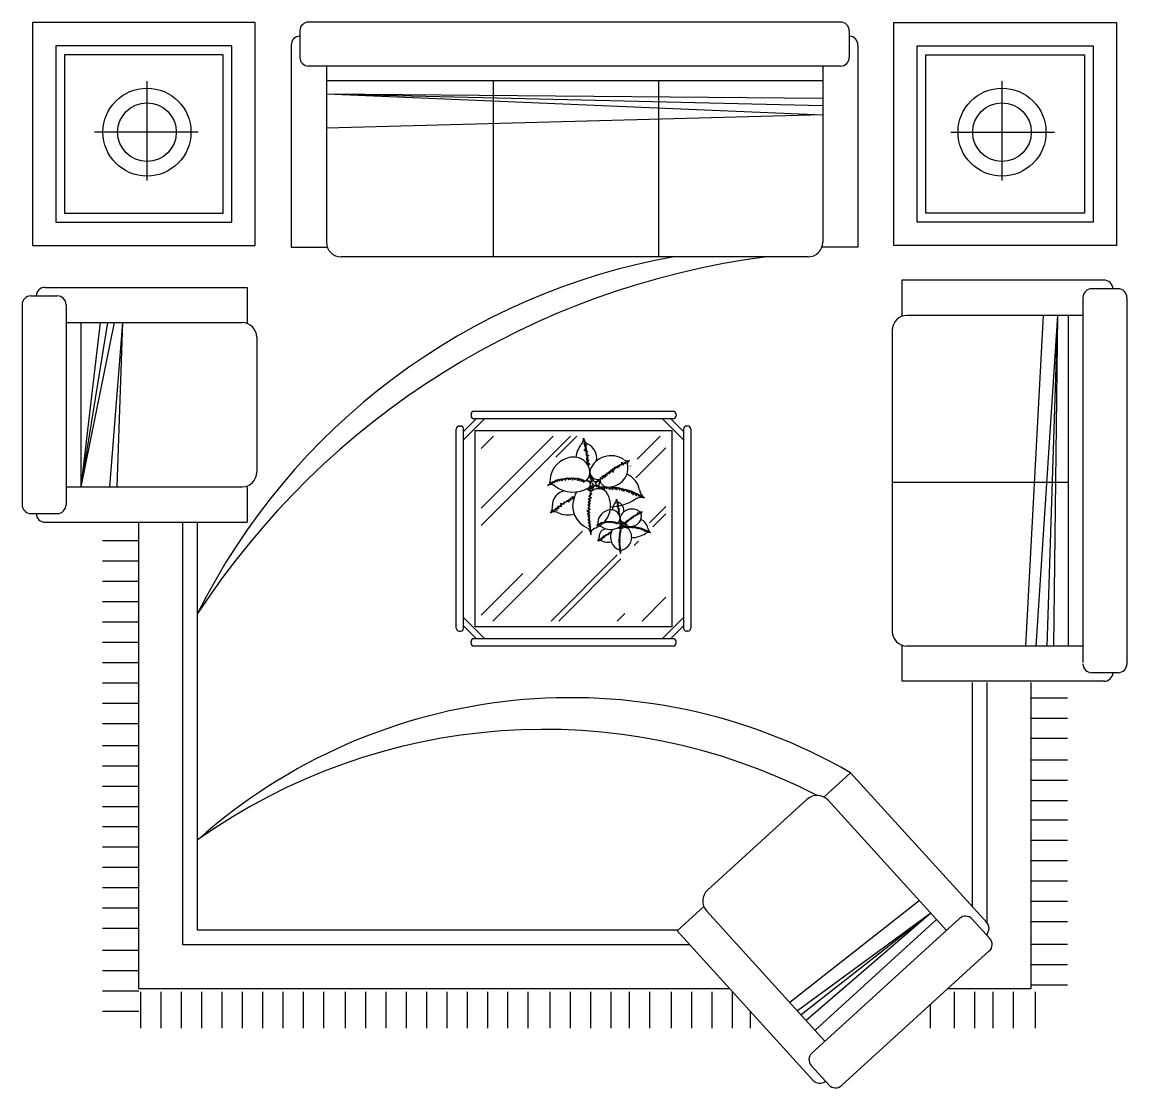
# Model space of a CAD drawing. Header units: millimetres. Extents: x 356 to 23963, y 1202 to 21076.
# Drawn here: x 5804 to 9571, y 6818 to 10450 of the extents above; entities that cross this region are included whole.
import ezdxf

# ---------------------------------------------------------------- set-up
doc = ezdxf.new("R2010")
doc.units = ezdxf.units.MM

msp = doc.modelspace()

# ---------------------------------------------------------------- hatches: boundary and pattern name
h = msp.add_hatch()
h.set_pattern_fill('AR-RROOF', color=0, scale=300, angle=45, style=0)
h.set_pattern_definition([(45, (-62950.8, 111997.5), (254.55844, 678.8225), [4500, -600, 1500, -300]), (45, (-62774.74, 112385.7), (-494.2676, 70.0036), [900, -99, 1800, -225]), (45, (-63025.05, 112283.87), (960.9581, 1245.21504), [2400, -420, 1200, -300])])
h.paths.add_polyline_path([(7369.5, 8409.2), (7369.5, 9039.2), (7999.5, 9039.2), (7999.5, 8409.2)])
h.paths.add_polyline_path([(7823.7, 8984.6), (7791.3, 8972.4), (7773.1, 8964.4), (7767.1, 8984.6), (7752.9, 9002.7), (7736.7, 9016.9), (7732.7, 9029), (7728.6, 9035.1), (7718.5, 9037.1), (7704.4, 9004.8), (7690.2, 8986.6), (7690.2, 8970.4), (7657.9, 8970.4), (7621.5, 8946.2), (7591.2, 8891.6), (7591.2, 8863.4), (7591.2, 8843.2), (7615.4, 8851.3), (7631.6, 8849.2), (7619.5, 8841.2), (7603.3, 8814.9), (7605.3, 8788.6), (7603.3, 8760.4), (7615.4, 8762.4), (7655.9, 8758.3), (7690.2, 8758.3), (7712.5, 8717.9), (7736.7, 8693.7), (7748.9, 8683.6), (7756.9, 8699.8), (7759, 8673.5), (7795.4, 8661.4), (7811.5, 8663.4), (7827.7, 8641.2), (7845.9, 8621), (7860, 8635.1), (7892.4, 8659.4), (7890.4, 8677.5), (7916.6, 8683.6), (7963.1, 8693.7), (7963.1, 8720), (7944.9, 8742.2), (7926.7, 8758.3), (7928.8, 8778.5), (7918.7, 8784.6), (7918.7, 8808.8), (7932.8, 8810.9), (7932.8, 8835.1), (7920.7, 8855.3), (7904.5, 8895.7), (7878.2, 8901.7), (7878.2, 8938.1), (7910.6, 8958.3), (7884.3, 8966.4), (7847.9, 8980.5)], flags=16)

# ---------------------------------------------------------------- linework, layer by layer
at = {"color": 0}
for p, q in [((6599.5, 10449.1, -342.9), (5839.5, 10449.1, -342.9)), ((5839.5, 10449.1, -342.9), (5839.5, 9689.1, -342.9)), ((6599.5, 9689.1, -342.9), (6599.5, 10449.1, -342.9)), ((8594.7, 10450.5, -342.9), (6781.3, 10450.5, -342.9)), ((8776.2, 9689.1, -342.9), (8776.2, 10449.1, -342.9)), ((8776.2, 10449.1, -342.9), (9536.2, 10449.1, -342.9)), ((9536.2, 10449.1, -342.9), (9536.2, 9689.1, -342.9)), ((6751.3, 10420.5, -342.9), (6751.3, 10330.5, -342.9)), ((8624.7, 10420.5, -342.9), (8624.7, 10330.5, -342.9)), ((6519.5, 10369.1, -342.9), (5919.5, 10369.1, -342.9)), ((5919.5, 10369.1, -342.9), (5919.5, 9769.1, -342.9)), ((6519.5, 9769.1, -342.9), (6519.5, 10369.1, -342.9)), ((6722.1, 10371.3, -342.9), (6722.1, 9683, -342.9)), ((8654, 10371.3, -342.9), (8654, 9683, -342.9)), ((8856.2, 9769.1, -342.9), (8856.2, 10369.1, -342.9)), ((8856.2, 10369.1, -342.9), (9456.2, 10369.1, -342.9)), ((9456.2, 10369.1, -342.9), (9456.2, 9769.1, -342.9)), ((6489.5, 10339.1, -342.9), (5949.5, 10339.1, -342.9)), ((5949.5, 10339.1, -342.9), (5949.5, 9799.1, -342.9)), ((6489.5, 9799.1, -342.9), (6489.5, 10339.1, -342.9)), ((8886.2, 9799.1, -342.9), (8886.2, 10339.1, -342.9)), ((8886.2, 10339.1, -342.9), (9426.2, 10339.1, -342.9)), ((9426.2, 10339.1, -342.9), (9426.2, 9799.1, -342.9)), ((8594.7, 10300.5, -342.9), (6781.3, 10300.5, -342.9)), ((6842.1, 10300.5, -342.9), (6842.1, 9700.5, -342.9)), ((8534, 10300.5, -342.9), (8534, 9700.5, -342.9)), ((6230.2, 10249.7, -342.9), (6230.2, 9911.2, -342.9)), ((8534, 10250.5, -342.9), (6842.1, 10250.5, -342.9)), ((7410.5, 10250.5, -342.9), (7410.5, 9650.5, -342.9)), ((7974, 10250.5, -342.9), (7974, 9650.5, -342.9)), ((9145.4, 10249.7, -342.9), (9145.4, 9911.2, -342.9)), ((6842.1, 10205.6, -342.9), (8534, 10191.5, -342.9)), ((6842.1, 10205.6, -342.9), (8534, 10166, -342.9)), ((6842.1, 10205.6, -342.9), (8534, 10134.8, -342.9)), ((8534, 10134.8, -342.9), (6842.1, 10089.5, -342.9)), ((6404.3, 10075.5, -342.9), (6051.2, 10075.5, -342.9)), ((8971.4, 10075.5, -342.9), (9324.5, 10075.5, -342.9)), ((5949.5, 9799.1, -342.9), (6489.5, 9799.1, -342.9)), ((9426.2, 9799.1, -342.9), (8886.2, 9799.1, -342.9)), ((5919.5, 9769.1, -342.9), (6519.5, 9769.1, -342.9)), ((9456.2, 9769.1, -342.9), (8856.2, 9769.1, -342.9)), ((5839.5, 9689.1, -342.9), (6599.5, 9689.1, -342.9)), ((6722.1, 9683, -342.9), (6845.2, 9683, -342.9)), ((8654, 9683, -342.9), (8530.8, 9683, -342.9)), ((9536.2, 9689.1, -342.9), (8776.2, 9689.1, -342.9)), ((8484, 9650.5, -342.9), (6892.1, 9650.5, -342.9)), ((9492.1, 9570.8, -342.9), (8803.8, 9570.8, -342.9)), ((8803.8, 9570.8, -342.9), (8803.8, 9447.7, -342.9)), ((5883.6, 9546.4, -342.9), (6571.8, 9546.4, -342.9)), ((6571.8, 9546.4, -342.9), (6571.8, 9423.3, -342.9)), ((9541.3, 9541.6, -342.9), (9451.3, 9541.6, -342.9)), ((5834.4, 9517.2, -342.9), (5924.4, 9517.2, -342.9)), ((9421.3, 9511.6, -342.9), (9421.3, 8267.8, -342.9)), ((9571.3, 9511.6, -342.9), (9571.3, 8261.9, -342.9)), ((5804.4, 9487.2, -342.9), (5804.4, 8805.7, -342.9)), ((5954.4, 9487.2, -342.9), (5954.4, 8805.7, -342.9)), ((5954.4, 9426.4, -342.9), (6554.4, 9426.4, -342.9)), ((6118.2, 9426.4, -342.9), (6004.4, 8866.4, -342.9)), ((6095.3, 9426.4, -342.9), (6004.4, 8866.4, -342.9)), ((6071, 9426.4, -342.9), (6004.4, 8866.4, -342.9)), ((6004.4, 9426.4, -342.9), (6004.4, 8866.4, -342.9)), ((6103.6, 8866.4, -342.9), (6147.4, 9426.4, -342.9)), ((6128.7, 8866.4, -342.9), (6147.4, 9426.4, -342.9)), ((9421.3, 9450.8, -342.9), (8821.3, 9450.8, -342.9)), ((9226.6, 8324, -342.9), (9286.6, 9450.8, -342.9)), ((9335.2, 9450.8, -342.9), (9260.9, 8324, -342.9)), ((9335.2, 9450.8, -342.9), (9298, 8324, -342.9)), ((9335.2, 9450.8, -342.9), (9320.9, 8324, -342.9)), ((9371.3, 9450.8, -342.9), (9371.3, 8324, -342.9)), ((8771.3, 9400.8, -342.9), (8771.3, 8374, -342.9)), ((6604.4, 9376.4, -342.9), (6604.4, 8916.4, -342.9)), ((7345.1, 9124.2, -342.9), (8024, 9124.2, -342.9)), ((7381.8, 9099.2, -342.9), (7309.5, 9027, -342.9)), ((7353.5, 9099.2, -342.9), (7309.5, 9055.2, -342.9)), ((7335.1, 9114.2, -342.9), (7335.1, 9109.2, -342.9)), ((7345.1, 9099.2, -342.9), (8024, 9099.2, -342.9)), ((7987.2, 9099.2, -342.9), (8059.5, 9027, -342.9)), ((8015.5, 9099.2, -342.9), (8059.5, 9055.2, -342.9)), ((8034, 9114.2, -342.9), (8034, 9109.2, -342.9)), ((7284.5, 8384.8, -342.9), (7284.5, 9063.7, -342.9)), ((7294.5, 9073.7, -342.9), (7299.5, 9073.7, -342.9)), ((7309.5, 8384.8, -342.9), (7309.5, 9063.7, -342.9)), ((7349.5, 8389.2, -342.9), (7349.5, 9059.2, -342.9)), ((7349.5, 9059.2, -342.9), (8019.5, 9059.2, -342.9)), ((8019.5, 9059.2, -342.9), (8019.5, 8389.2, -342.9)), ((8059.5, 9063.7, -342.9), (8059.5, 8384.8, -342.9)), ((8074.5, 9073.7, -342.9), (8069.5, 9073.7, -342.9)), ((8084.5, 9063.7, -342.9), (8084.5, 8384.8, -342.9)), ((7718.5, 9015.7, -342.9), (7724.8, 9013.8, -342.9)), ((7724.8, 9013.8, -342.9), (7719.6, 9012.8, -342.9)), ((7719.6, 9012.8, -342.9), (7730.1, 9008.9, -342.9)), ((7730.1, 9008.9, -342.9), (7720.6, 9006.9, -342.9)), ((7720.6, 9006.9, -342.9), (7729, 9002, -342.9)), ((7729, 8996.1, -342.9), (7719.6, 8992.2, -342.9)), ((7719.6, 8992.2, -342.9), (7733.3, 8987.3, -342.9)), ((7729, 9002, -342.9), (7722.7, 9001, -342.9)), ((7722.7, 9001, -342.9), (7729, 8996.1, -342.9)), ((7733.3, 8987.3, -342.9), (7724.8, 8985.4, -342.9)), ((7724.8, 8985.4, -342.9), (7731.2, 8979.5, -342.9)), ((7731.2, 8979.5, -342.9), (7725.9, 8975.6, -342.9)), ((7725.9, 8975.6, -342.9), (7736.4, 8973.6, -342.9)), ((7734.3, 8965.8, -342.9), (7728, 8960.9, -342.9)), ((7736.4, 8973.6, -342.9), (7729, 8969.7, -342.9)), ((7729, 8969.7, -342.9), (7734.3, 8965.8, -342.9)), ((7728, 8960.9, -342.9), (7736.4, 8957.9, -342.9)), ((7736.4, 8957.9, -342.9), (7729, 8955, -342.9)), ((7729, 8955, -342.9), (7735.4, 8950.1, -342.9)), ((7735.4, 8950.1, -342.9), (7732.2, 8949.1, -342.9)), ((7732.2, 8949.1, -342.9), (7739.6, 8944.2, -342.9)), ((7739.6, 8944.2, -342.9), (7733.3, 8941.3, -342.9)), ((7818.5, 8929.5, -342.9), (7823.8, 8924.6, -342.9)), ((7820.6, 8916.8, -342.9), (7818.5, 8929.5, -342.9)), ((7823.8, 8933.4, -342.9), (7829, 8929.5, -342.9)), ((7823.8, 8924.6, -342.9), (7823.8, 8933.4, -342.9)), ((7829, 8929.5, -342.9), (7830.1, 8936.4, -342.9)), ((7830.1, 8936.4, -342.9), (7836.4, 8931.5, -342.9)), ((7836.4, 8940.3, -342.9), (7841.7, 8935.4, -342.9)), ((7836.4, 8931.5, -342.9), (7836.4, 8940.3, -342.9)), ((7841.7, 8935.4, -342.9), (7842.7, 8943.2, -342.9)), ((7842.7, 8943.2, -342.9), (7848, 8940.3, -342.9)), ((7848, 8940.3, -342.9), (7849, 8951.1, -342.9)), ((7849, 8951.1, -342.9), (7855.4, 8940.3, -342.9)), ((7855.4, 8940.3, -342.9), (7857.5, 8949.1, -342.9)), ((7857.5, 8949.1, -342.9), (7861.7, 8945.2, -342.9)), ((7861.7, 8945.2, -342.9), (7863.8, 8954, -342.9)), ((7623.8, 8890.3, -342.9), (7630.1, 8883.5, -342.9)), ((7623.8, 8884.5, -342.9), (7623.8, 8890.3, -342.9)), ((7630.1, 8883.5, -342.9), (7632.2, 8893.3, -342.9)), ((7632.2, 8893.3, -342.9), (7638.5, 8887.4, -342.9)), ((7638.5, 8887.4, -342.9), (7640.6, 8894.2, -342.9)), ((7640.6, 8894.2, -342.9), (7645.9, 8887.4, -342.9)), ((7645.9, 8887.4, -342.9), (7648, 8895.2, -342.9)), ((7648, 8895.2, -342.9), (7651.2, 8891.3, -342.9)), ((7651.2, 8891.3, -342.9), (7655.4, 8895.2, -342.9)), ((7655.4, 8895.2, -342.9), (7656.4, 8888.4, -342.9)), ((7656.4, 8888.4, -342.9), (7663.8, 8898.2, -342.9)), ((7663.8, 8898.2, -342.9), (7666.9, 8890.3, -342.9)), ((7666.9, 8890.3, -342.9), (7670.1, 8897.2, -342.9)), ((7670.1, 8897.2, -342.9), (7673.3, 8891.3, -342.9)), ((7673.3, 8891.3, -342.9), (7678.5, 8897.2, -342.9)), ((7678.5, 8897.2, -342.9), (7680.6, 8889.3, -342.9)), ((7680.6, 8889.3, -342.9), (7685.9, 8897.2, -342.9)), ((7685.9, 8897.2, -342.9), (7690.1, 8890.3, -342.9)), ((7690.1, 8890.3, -342.9), (7693.3, 8897.2, -342.9)), ((7693.3, 8897.2, -342.9), (7697.5, 8888.4, -342.9)), ((7697.5, 8888.4, -342.9), (7701.7, 8897.2, -342.9)), ((7701.7, 8897.2, -342.9), (7702.7, 8888.4, -342.9)), ((7702.7, 8888.4, -342.9), (7710.1, 8894.2, -342.9)), ((7710.1, 8894.2, -342.9), (7710.1, 8885.4, -342.9)), ((7710.1, 8885.4, -342.9), (7715.4, 8891.3, -342.9)), ((7715.4, 8891.3, -342.9), (7715.4, 8885.4, -342.9)), ((7715.4, 8885.4, -342.9), (7720.6, 8890.3, -342.9)), ((7774.3, 8898.2, -342.9), (7784.8, 8894.2, -342.9)), ((7779.6, 8892.3, -342.9), (7774.3, 8898.2, -342.9)), ((7781.7, 8904, -342.9), (7790.1, 8898.2, -342.9)), ((7784.8, 8894.2, -342.9), (7781.7, 8904, -342.9)), ((7788, 8907, -342.9), (7794.3, 8901.1, -342.9)), ((7790.1, 8898.2, -342.9), (7788, 8907, -342.9)), ((7794.3, 8910.9, -342.9), (7799.6, 8905, -342.9)), ((7794.3, 8901.1, -342.9), (7794.3, 8910.9, -342.9)), ((7799.6, 8914.8, -342.9), (7806.9, 8910.9, -342.9)), ((7799.6, 8905, -342.9), (7799.6, 8914.8, -342.9)), ((7805.9, 8918.7, -342.9), (7812.2, 8915.8, -342.9)), ((7806.9, 8910.9, -342.9), (7805.9, 8918.7, -342.9)), ((7811.2, 8924.6, -342.9), (7820.6, 8916.8, -342.9)), ((7812.2, 8915.8, -342.9), (7811.2, 8924.6, -342.9)), ((5954.4, 8866.4, -342.9), (6554.4, 8866.4, -342.9)), ((6571.8, 8869.6, -342.9), (6571.8, 8746.4, -342.9)), ((7608, 8881.5, -342.9), (7613.3, 8877.6, -342.9)), ((7610.1, 8875.6, -342.9), (7608, 8881.5, -342.9)), ((7613.3, 8885.4, -342.9), (7619.6, 8880.5, -342.9)), ((7613.3, 8877.6, -342.9), (7613.3, 8885.4, -342.9)), ((7619.6, 8887.4, -342.9), (7623.8, 8884.5, -342.9)), ((7619.6, 8880.5, -342.9), (7619.6, 8887.4, -342.9)), ((7745.5, 8863.1, -342.9), (7736, 8856, -342.9)), ((7737.9, 8863.1, -342.9), (7744.6, 8867.5, -342.9)), ((7744.6, 8867.5, -342.9), (7751.2, 8874.5, -342.9)), ((7776.4, 8861.9, -342.9), (7780.6, 8867.8, -342.9)), ((7780.6, 8867.8, -342.9), (7781.7, 8860.9, -342.9)), ((7781.7, 8860.9, -342.9), (7784.8, 8864.9, -342.9)), ((7784.8, 8864.9, -342.9), (7788, 8858, -342.9)), ((7788, 8858, -342.9), (7794.3, 8865.8, -342.9)), ((7794.3, 8865.8, -342.9), (7796.4, 8860, -342.9)), ((7796.4, 8860, -342.9), (7801.7, 8863.9, -342.9)), ((7801.7, 8863.9, -342.9), (7808, 8858, -342.9)), ((7808, 8858, -342.9), (7814.3, 8865.8, -342.9)), ((7814.3, 8865.8, -342.9), (7816.4, 8857, -342.9)), ((7816.4, 8857, -342.9), (7822.7, 8864.9, -342.9)), ((7822.7, 8864.9, -342.9), (7826.9, 8858, -342.9)), ((7826.9, 8858, -342.9), (7831.2, 8862.9, -342.9)), ((7831.2, 8857, -342.9), (7838.5, 8863.9, -342.9)), ((7831.2, 8862.9, -342.9), (7831.2, 8857, -342.9)), ((7838.5, 8863.9, -342.9), (7839.6, 8855.1, -342.9)), ((7839.6, 8855.1, -342.9), (7846.9, 8861.9, -342.9)), ((7846.9, 8861.9, -342.9), (7849, 8853.1, -342.9)), ((7849, 8853.1, -342.9), (7854.3, 8859, -342.9)), ((7854.3, 8859, -342.9), (7855.4, 8852.1, -342.9)), ((7855.4, 8852.1, -342.9), (7865.9, 8858, -342.9)), ((7865.9, 8858, -342.9), (7865.9, 8849.2, -342.9)), ((7865.9, 8849.2, -342.9), (7874.3, 8854.1, -342.9)), ((7874.3, 8854.1, -342.9), (7873.3, 8847.2, -342.9)), ((7873.3, 8847.2, -342.9), (7882.7, 8853.1, -342.9)), ((7882.7, 8853.1, -342.9), (7882.7, 8844.3, -342.9)), ((9371.4, 8881.7, -342.9), (8772.6, 8881.7, -342.9)), ((7651.2, 8815.9, -342.9), (7651.2, 8808, -342.9)), ((7655.4, 8812, -342.9), (7651.2, 8815.9, -342.9)), ((7661.7, 8818.8, -342.9), (7655.4, 8812, -342.9)), ((7668, 8813.9, -342.9), (7661.7, 8818.8, -342.9)), ((7668, 8823.7, -342.9), (7668, 8813.9, -342.9)), ((7674.3, 8819.8, -342.9), (7668, 8823.7, -342.9)), ((7674.3, 8828.6, -342.9), (7674.3, 8819.8, -342.9)), ((7679.6, 8824.7, -342.9), (7674.3, 8828.6, -342.9)), ((7679.6, 8833.5, -342.9), (7679.6, 8824.7, -342.9)), ((7684.8, 8828.6, -342.9), (7679.6, 8833.5, -342.9)), ((7680.6, 8834.5, -342.9), (7684.8, 8828.6, -342.9)), ((7745.9, 8829.6, -342.9), (7734.3, 8824.7, -342.9)), ((7734.3, 8824.7, -342.9), (7742.7, 8819.8, -342.9)), ((7742.7, 8819.8, -342.9), (7734.3, 8813.9, -342.9)), ((7746.9, 8841.3, -342.9), (7736.4, 8836.4, -342.9)), ((7736.4, 8836.4, -342.9), (7745.9, 8829.6, -342.9)), ((7738.5, 8845.3, -342.9), (7746.9, 8841.3, -342.9)), ((7830.9, 8814.9, -342.9), (7834.5, 8813.8, -342.9)), ((7882.7, 8844.3, -342.9), (7889, 8848.2, -342.9)), ((7889, 8848.2, -342.9), (7886.9, 8839.4, -342.9)), ((7886.9, 8839.4, -342.9), (7896.4, 8844.3, -342.9)), ((7896.4, 8844.3, -342.9), (7896.4, 8835.5, -342.9)), ((7896.4, 8835.5, -342.9), (7904.8, 8842.3, -342.9)), ((7904.8, 8842.3, -342.9), (7905.9, 8834.5, -342.9)), ((7905.9, 8834.5, -342.9), (7912.2, 8837.4, -342.9)), ((7912.2, 8837.4, -342.9), (7912.2, 8831.5, -342.9)), ((7617.5, 8780.6, -342.9), (7611.2, 8782.6, -342.9)), ((7614.3, 8787.5, -342.9), (7617.5, 8780.6, -342.9)), ((7628, 8786.5, -342.9), (7614.3, 8787.5, -342.9)), ((7628, 8796.3, -342.9), (7628, 8786.5, -342.9)), ((7634.3, 8793.3, -342.9), (7628, 8796.3, -342.9)), ((7631.2, 8801.2, -342.9), (7634.3, 8793.3, -342.9)), ((7642.7, 8798.2, -342.9), (7631.2, 8801.2, -342.9)), ((7639.6, 8810, -342.9), (7642.7, 8798.2, -342.9)), ((7651.2, 8808, -342.9), (7639.6, 8810, -342.9)), ((7741.7, 8790.4, -342.9), (7730.1, 8784.5, -342.9)), ((7730.1, 8784.5, -342.9), (7740.6, 8777.7, -342.9)), ((7740.6, 8777.7, -342.9), (7731.2, 8773.7, -342.9)), ((7741.7, 8809, -342.9), (7733.3, 8805.1, -342.9)), ((7733.3, 8805.1, -342.9), (7740.6, 8801.2, -342.9)), ((7740.6, 8801.2, -342.9), (7733.3, 8794.3, -342.9)), ((7733.3, 8794.3, -342.9), (7741.7, 8790.4, -342.9)), ((7734.3, 8813.9, -342.9), (7741.7, 8809, -342.9)), ((7834.5, 8813.8, -342.9), (7831.5, 8813.2, -342.9)), ((7831.5, 8813.2, -342.9), (7837.4, 8811, -342.9)), ((7836.8, 8803.9, -342.9), (7831.5, 8801.7, -342.9)), ((7831.5, 8801.7, -342.9), (7839.2, 8799, -342.9)), ((7837.4, 8811, -342.9), (7832.1, 8809.9, -342.9)), ((7832.1, 8809.9, -342.9), (7836.8, 8807.2, -342.9)), ((7836.8, 8807.2, -342.9), (7833.3, 8806.7, -342.9)), ((7833.3, 8806.7, -342.9), (7836.8, 8803.9, -342.9)), ((7839.2, 8799, -342.9), (7834.5, 8797.9, -342.9)), ((7834.5, 8797.9, -342.9), (7838, 8794.6, -342.9)), ((7838, 8794.6, -342.9), (7835.1, 8792.4, -342.9)), ((7835.1, 8792.4, -342.9), (7841, 8791.3, -342.9)), ((7839.8, 8786.9, -342.9), (7836.2, 8784.2, -342.9)), ((7836.2, 8784.2, -342.9), (7841, 8782.5, -342.9)), ((7841, 8791.3, -342.9), (7836.8, 8789.1, -342.9)), ((7836.8, 8789.1, -342.9), (7839.8, 8786.9, -342.9)), ((7841, 8782.5, -342.9), (7836.8, 8780.9, -342.9)), ((7836.8, 8780.9, -342.9), (7840.4, 8778.1, -342.9)), ((7840.4, 8778.1, -342.9), (7838.6, 8777.6, -342.9)), ((7838.6, 8777.6, -342.9), (7842.7, 8774.8, -342.9)), ((7903.4, 8772.6, -342.9), (7904, 8778.7, -342.9)), ((7904, 8778.7, -342.9), (7907.6, 8772.6, -342.9)), ((7907.6, 8772.6, -342.9), (7908.7, 8777.6, -342.9)), ((7908.7, 8777.6, -342.9), (7911.1, 8775.4, -342.9)), ((7911.1, 8775.4, -342.9), (7912.3, 8780.3, -342.9)), ((5834.4, 8775.7, -342.9), (5924.4, 8775.7, -342.9)), ((5880.9, 8746.4, -342.9), (6571.8, 8746.4, -342.9)), ((6202.6, 7156, -342.9), (6202.6, 8746.8, -342.9)), ((6352.6, 7306, -342.9), (6352.6, 8746.8, -342.9)), ((6402.6, 7356, -342.9), (6402.6, 8746.8, -342.9)), ((7731.2, 8773.7, -342.9), (7740.6, 8768.8, -342.9)), ((7740.6, 8768.8, -342.9), (7733.3, 8763.9, -342.9)), ((7733.3, 8763.9, -342.9), (7740.6, 8761, -342.9)), ((7740.6, 8761, -342.9), (7733.3, 8754.1, -342.9)), ((7733.3, 8754.1, -342.9), (7741.7, 8750.2, -342.9)), ((7741.7, 8750.2, -342.9), (7734.3, 8744.4, -342.9)), ((7734.3, 8744.4, -342.9), (7741.7, 8740.4, -342.9)), ((7741.7, 8740.4, -342.9), (7735.4, 8733.6, -342.9)), ((7769, 8739.7, -342.9), (7772, 8737.5, -342.9)), ((7770.2, 8736.4, -342.9), (7769, 8739.7, -342.9)), ((7772, 8741.9, -342.9), (7775.5, 8739.2, -342.9)), ((7772, 8737.5, -342.9), (7772, 8741.9, -342.9)), ((7775.5, 8743, -342.9), (7777.9, 8741.4, -342.9)), ((7777.9, 8744.7, -342.9), (7781.4, 8740.8, -342.9)), ((7777.9, 8741.4, -342.9), (7777.9, 8744.7, -342.9)), ((7781.4, 8740.8, -342.9), (7782.6, 8746.3, -342.9)), ((7782.6, 8746.3, -342.9), (7786.1, 8743, -342.9)), ((7786.1, 8743, -342.9), (7787.3, 8746.9, -342.9)), ((7787.3, 8746.9, -342.9), (7790.3, 8743, -342.9)), ((7790.3, 8743, -342.9), (7791.4, 8747.4, -342.9)), ((7791.4, 8747.4, -342.9), (7793.2, 8745.2, -342.9)), ((7793.2, 8745.2, -342.9), (7795.6, 8747.4, -342.9)), ((7795.6, 8747.4, -342.9), (7796.2, 8743.6, -342.9)), ((7796.2, 8743.6, -342.9), (7800.3, 8749, -342.9)), ((7800.3, 8749, -342.9), (7802.1, 8744.7, -342.9)), ((7802.1, 8744.7, -342.9), (7803.8, 8748.5, -342.9)), ((7803.8, 8748.5, -342.9), (7805.6, 8745.2, -342.9)), ((7805.6, 8745.2, -342.9), (7808.5, 8748.5, -342.9)), ((7808.5, 8748.5, -342.9), (7809.7, 8744.1, -342.9)), ((7809.7, 8744.1, -342.9), (7812.7, 8748.5, -342.9)), ((7812.7, 8748.5, -342.9), (7815, 8744.7, -342.9)), ((7815, 8744.7, -342.9), (7816.8, 8748.5, -342.9)), ((7816.8, 8748.5, -342.9), (7819.2, 8743.6, -342.9)), ((7819.2, 8743.6, -342.9), (7821.5, 8748.5, -342.9)), ((7821.5, 8748.5, -342.9), (7822.1, 8743.6, -342.9)), ((7822.1, 8743.6, -342.9), (7826.2, 8746.9, -342.9)), ((7826.2, 8746.9, -342.9), (7826.2, 8741.9, -342.9)), ((7826.2, 8741.9, -342.9), (7829.2, 8745.2, -342.9)), ((7829.2, 8745.2, -342.9), (7829.2, 8741.9, -342.9)), ((7829.2, 8741.9, -342.9), (7832.1, 8744.7, -342.9)), ((7842.7, 8774.8, -342.9), (7839.2, 8773.2, -342.9)), ((7862.2, 8749, -342.9), (7868.1, 8746.9, -342.9)), ((7865.1, 8745.8, -342.9), (7862.2, 8749, -342.9)), ((7866.3, 8752.3, -342.9), (7871, 8749, -342.9)), ((7868.1, 8746.9, -342.9), (7866.3, 8752.3, -342.9)), ((7869.8, 8754, -342.9), (7873.4, 8750.7, -342.9)), ((7871, 8749, -342.9), (7869.8, 8754, -342.9)), ((7873.4, 8756.2, -342.9), (7876.3, 8752.9, -342.9)), ((7876.3, 8758.4, -342.9), (7880.5, 8756.2, -342.9)), ((7876.3, 8752.9, -342.9), (7876.3, 8758.4, -342.9)), ((7879.9, 8760.6, -342.9), (7883.4, 8758.9, -342.9)), ((7880.5, 8756.2, -342.9), (7879.9, 8760.6, -342.9)), ((7882.8, 8763.9, -342.9), (7888.1, 8759.5, -342.9)), ((7883.4, 8758.9, -342.9), (7882.8, 8763.9, -342.9)), ((7886.9, 8766.6, -342.9), (7889.9, 8763.9, -342.9)), ((7888.1, 8759.5, -342.9), (7886.9, 8766.6, -342.9)), ((7889.9, 8768.8, -342.9), (7892.8, 8766.6, -342.9)), ((7889.9, 8763.9, -342.9), (7889.9, 8768.8, -342.9)), ((7892.8, 8766.6, -342.9), (7893.4, 8770.4, -342.9)), ((7893.4, 8770.4, -342.9), (7897, 8767.7, -342.9)), ((7897, 8772.6, -342.9), (7899.9, 8769.9, -342.9)), ((7897, 8767.7, -342.9), (7897, 8772.6, -342.9)), ((7899.9, 8769.9, -342.9), (7900.5, 8774.3, -342.9)), ((7900.5, 8774.3, -342.9), (7903.4, 8772.6, -342.9)), ((7735.4, 8733.6, -342.9), (7743.8, 8730.6, -342.9)), ((7743.8, 8730.6, -342.9), (7738.5, 8725.7, -342.9)), ((7793.2, 8703, -342.9), (7793.2, 8698.6, -342.9)), ((7795.6, 8700.8, -342.9), (7793.2, 8703, -342.9)), ((7799.1, 8704.6, -342.9), (7795.6, 8700.8, -342.9)), ((7802.6, 8701.9, -342.9), (7799.1, 8704.6, -342.9)), ((7806.2, 8710.1, -342.9), (7802.6, 8701.9, -342.9)), ((7806.2, 8705.2, -342.9), (7802.6, 8707.4, -342.9)), ((7809.1, 8707.9, -342.9), (7806.2, 8710.1, -342.9)), ((7809.1, 8712.8, -342.9), (7809.1, 8707.9, -342.9)), ((7812.1, 8710.1, -342.9), (7809.1, 8712.8, -342.9)), ((7809.7, 8713.4, -342.9), (7812.1, 8710.1, -342.9)), ((7846.3, 8710.6, -342.9), (7839.8, 8707.9, -342.9)), ((7839.8, 8707.9, -342.9), (7844.5, 8705.2, -342.9)), ((7844.5, 8705.2, -342.9), (7839.8, 8701.9, -342.9)), ((7839.8, 8701.9, -342.9), (7843.9, 8699.1, -342.9)), ((7846.1, 8729.4, -342.9), (7840.8, 8725.4, -342.9)), ((7846.9, 8717.2, -342.9), (7841, 8714.5, -342.9)), ((7841, 8714.5, -342.9), (7846.3, 8710.6, -342.9)), ((7841.8, 8729.4, -342.9), (7845.5, 8731.9, -342.9)), ((7842.1, 8719.4, -342.9), (7846.9, 8717.2, -342.9)), ((7845.5, 8731.9, -342.9), (7849.2, 8735.8, -342.9)), ((7863.4, 8728.7, -342.9), (7865.7, 8732, -342.9)), ((7865.7, 8732, -342.9), (7866.3, 8728.2, -342.9)), ((7866.3, 8728.2, -342.9), (7868.1, 8730.4, -342.9)), ((7868.1, 8730.4, -342.9), (7869.8, 8726.6, -342.9)), ((7869.8, 8726.6, -342.9), (7873.4, 8730.9, -342.9)), ((7873.4, 8730.9, -342.9), (7874.6, 8727.7, -342.9)), ((7874.6, 8727.7, -342.9), (7877.5, 8729.8, -342.9)), ((7877.5, 8729.8, -342.9), (7881, 8726.6, -342.9)), ((7881, 8726.6, -342.9), (7884.6, 8730.9, -342.9)), ((7884.6, 8730.9, -342.9), (7885.8, 8726, -342.9)), ((7885.8, 8726, -342.9), (7889.3, 8730.4, -342.9)), ((7889.3, 8730.4, -342.9), (7891.7, 8726.6, -342.9)), ((7891.7, 8726.6, -342.9), (7894, 8729.3, -342.9)), ((7894, 8726, -342.9), (7898.1, 8729.8, -342.9)), ((7894, 8729.3, -342.9), (7894, 8726, -342.9)), ((7898.1, 8729.8, -342.9), (7898.7, 8724.9, -342.9)), ((7898.7, 8724.9, -342.9), (7902.9, 8728.7, -342.9)), ((7902.9, 8728.7, -342.9), (7904, 8723.8, -342.9)), ((7904, 8723.8, -342.9), (7907, 8727.1, -342.9)), ((7907, 8727.1, -342.9), (7907.6, 8723.3, -342.9)), ((7907.6, 8723.3, -342.9), (7913.5, 8726.6, -342.9)), ((7913.5, 8726.6, -342.9), (7913.5, 8721.6, -342.9)), ((7913.5, 8721.6, -342.9), (7918.2, 8724.4, -342.9)), ((7918.2, 8724.4, -342.9), (7917.6, 8720.5, -342.9)), ((7917.6, 8720.5, -342.9), (7922.9, 8723.8, -342.9)), ((7922.9, 8723.8, -342.9), (7922.9, 8718.9, -342.9)), ((7922.9, 8718.9, -342.9), (7926.4, 8721.1, -342.9)), ((7926.4, 8721.1, -342.9), (7925.3, 8716.1, -342.9)), ((7925.3, 8716.1, -342.9), (7930.6, 8718.9, -342.9)), ((7930.6, 8718.9, -342.9), (7930.6, 8713.9, -342.9)), ((7930.6, 8713.9, -342.9), (7935.3, 8717.8, -342.9)), ((7935.3, 8717.8, -342.9), (7935.9, 8713.4, -342.9)), ((7935.9, 8713.4, -342.9), (7939.4, 8715, -342.9)), ((7939.4, 8715, -342.9), (7939.4, 8711.7, -342.9)), ((6201.9, 8682.2, -342.9), (6078.4, 8682.2, -342.9)), ((7774.4, 8683.2, -342.9), (7770.8, 8684.3, -342.9)), ((7772.6, 8687.1, -342.9), (7774.4, 8683.2, -342.9)), ((7780.2, 8686.5, -342.9), (7772.6, 8687.1, -342.9)), ((7780.2, 8692, -342.9), (7780.2, 8686.5, -342.9)), ((7783.8, 8690.3, -342.9), (7780.2, 8692, -342.9)), ((7782, 8694.7, -342.9), (7783.8, 8690.3, -342.9)), ((7788.5, 8693.1, -342.9), (7782, 8694.7, -342.9)), ((7786.7, 8699.7, -342.9), (7788.5, 8693.1, -342.9)), ((7793.2, 8698.6, -342.9), (7786.7, 8699.7, -342.9)), ((7843.9, 8688.7, -342.9), (7837.4, 8685.4, -342.9)), ((7837.4, 8685.4, -342.9), (7843.3, 8681.6, -342.9)), ((7843.3, 8681.6, -342.9), (7838, 8679.4, -342.9)), ((7838, 8679.4, -342.9), (7843.3, 8676.6, -342.9)), ((7843.9, 8699.1, -342.9), (7839.2, 8696.9, -342.9)), ((7839.2, 8696.9, -342.9), (7843.3, 8694.7, -342.9)), ((7843.3, 8694.7, -342.9), (7839.2, 8690.9, -342.9)), ((7839.2, 8690.9, -342.9), (7843.9, 8688.7, -342.9)), ((7843.3, 8676.6, -342.9), (7839.2, 8673.9, -342.9)), ((7839.2, 8673.9, -342.9), (7843.3, 8672.2, -342.9)), ((7843.3, 8672.2, -342.9), (7839.2, 8668.4, -342.9)), ((7839.2, 8668.4, -342.9), (7843.9, 8666.2, -342.9)), ((7843.9, 8666.2, -342.9), (7839.8, 8662.9, -342.9)), ((7839.8, 8662.9, -342.9), (7843.9, 8660.7, -342.9)), ((7843.9, 8660.7, -342.9), (7840.4, 8656.9, -342.9)), ((7840.4, 8656.9, -342.9), (7845.1, 8655.2, -342.9)), ((7845.1, 8655.2, -342.9), (7842.1, 8652.5, -342.9)), ((6201.9, 8612.9, -342.9), (6078.4, 8612.9, -342.9)), ((6201.9, 8543.6, -342.9), (6078.4, 8543.6, -342.9)), ((6201.9, 8474.3, -342.9), (6078.4, 8474.3, -342.9)), ((6201.9, 8405.1, -342.9), (6078.4, 8405.1, -342.9)), ((7381.8, 8349.2, -342.9), (7309.5, 8421.5, -342.9)), ((7987.2, 8349.2, -342.9), (8059.5, 8421.5, -342.9)), ((7294.5, 8374.8, -342.9), (7299.5, 8374.8, -342.9)), ((7353.5, 8349.2, -342.9), (7309.5, 8393.2, -342.9)), ((8019.5, 8389.2, -342.9), (7349.5, 8389.2, -342.9)), ((8015.5, 8349.2, -342.9), (8059.5, 8393.2, -342.9)), ((8074.5, 8374.8, -342.9), (8069.5, 8374.8, -342.9)), ((6201.9, 8335.8, -342.9), (6078.4, 8335.8, -342.9)), ((7335.1, 8334.2, -342.9), (7335.1, 8339.2, -342.9)), ((8024, 8349.2, -342.9), (7345.1, 8349.2, -342.9)), ((8034, 8334.2, -342.9), (8034, 8339.2, -342.9)), ((8803.8, 8327.2, -342.9), (8803.8, 8204, -342.9)), ((8024, 8324.2, -342.9), (7345.1, 8324.2, -342.9)), ((9421.3, 8324, -342.9), (8821.3, 8324, -342.9)), ((6201.9, 8266.5, -342.9), (6078.4, 8266.5, -342.9)), ((9541.3, 8233.3, -342.9), (9451.3, 8233.3, -342.9)), ((6201.9, 8197.2, -342.9), (6078.4, 8197.2, -342.9)), ((9494.8, 8204, -342.9), (8803.8, 8204, -342.9)), ((9043.8, 8200, -342.9), (9043.8, 7436.7, -342.9)), ((9093.8, 8200, -342.9), (9093.8, 7381.8, -342.9)), ((9243.8, 8200, -342.9), (9243.8, 7156, -342.9)), ((9244.9, 8148.1, -342.9), (9368.4, 8148.1, -342.9)), ((6201.9, 8128, -342.9), (6078.4, 8128, -342.9)), ((9244.9, 8078.8, -342.9), (9368.4, 8078.8, -342.9)), ((6201.9, 8058.7, -342.9), (6078.4, 8058.7, -342.9)), ((9244.9, 8009.6, -342.9), (9368.4, 8009.6, -342.9)), ((6201.9, 7984.5, -342.9), (6078.4, 7984.5, -342.9)), ((6201.9, 7915.2, -342.9), (6078.4, 7915.2, -342.9)), ((9244.9, 7936.3, -342.9), (9368.4, 7936.3, -342.9)), ((8538.1, 7809.4, -342.9), (8629.2, 7892.3, -342.9)), ((9094.3, 7381.3, -342.9), (8629.2, 7892.3, -342.9)), ((6201.9, 7845.9, -342.9), (6078.4, 7845.9, -342.9)), ((9244.9, 7867, -342.9), (9368.4, 7867, -342.9)), ((8141.4, 7492.3, -342.9), (8481.6, 7801.9, -342.9)), ((8956.1, 7354.8, -342.9), (8552.2, 7798.6, -342.9)), ((9244.9, 7797.7, -342.9), (9368.4, 7797.7, -342.9)), ((6201.9, 7776.6, -342.9), (6078.4, 7776.6, -342.9)), ((9244.9, 7731.8, -342.9), (9368.4, 7731.8, -342.9)), ((6201.9, 7707.4, -342.9), (6078.4, 7707.4, -342.9)), ((9244.9, 7662.5, -342.9), (9368.4, 7662.5, -342.9)), ((6201.9, 7638.1, -342.9), (6078.4, 7638.1, -342.9)), ((9244.9, 7593.2, -342.9), (9368.4, 7593.2, -342.9)), ((6201.9, 7568.8, -342.9), (6078.4, 7568.8, -342.9)), ((6201.9, 7499.5, -342.9), (6078.4, 7499.5, -342.9)), ((9244.9, 7523.6, -342.9), (9368.4, 7523.6, -342.9)), ((6201.9, 7430.3, -342.9), (6078.4, 7430.3, -342.9)), ((8037.6, 7353.8, -342.9), (8128.6, 7436.7, -342.9)), ((8541.9, 6977.9, -342.9), (8138.1, 7421.6, -342.9)), ((8421.5, 7110.2, -342.9), (8863.5, 7456.5, -342.9)), ((9244.9, 7454.3, -342.9), (9368.4, 7454.3, -342.9)), ((8902.4, 7413.8, -342.9), (8448, 7081.1, -342.9)), ((8902.4, 7413.8, -342.9), (8460.8, 7067, -342.9)), ((8902.4, 7413.8, -342.9), (8478.1, 7048.1, -342.9)), ((8497, 6937, -342.9), (9001, 7395.7, -342.9)), ((8508.3, 7014.9, -342.9), (8922.4, 7391.8, -342.9)), ((9104, 7327.2, -342.9), (9043.4, 7393.8, -342.9)), ((9244.9, 7385, -342.9), (9368.4, 7385, -342.9)), ((6201.9, 7361, -342.9), (6078.4, 7361, -342.9)), ((8040.1, 7356, -342.9), (6402.6, 7356, -342.9)), ((8500.8, 6844.8, -342.9), (8037.6, 7353.8, -342.9)), ((9093.8, 7342.3, -342.9), (9093.8, 7338.4, -342.9)), ((9244.9, 7308.1, -342.9), (9368.4, 7308.1, -342.9)), ((6201.9, 7286.8, -342.9), (6078.4, 7286.8, -342.9)), ((8081, 7306, -342.9), (6352.6, 7306, -342.9)), ((8598, 6826.1, -342.9), (9102, 7284.8, -342.9)), ((9244.9, 7238.8, -342.9), (9368.4, 7238.8, -342.9)), ((6201.9, 7217.5, -342.9), (6078.4, 7217.5, -342.9)), ((9244.9, 7169.5, -342.9), (9368.4, 7169.5, -342.9)), ((6201.9, 7148.2, -342.9), (6078.4, 7148.2, -342.9)), ((8217.5, 7156, -342.9), (6202.6, 7156, -342.9)), ((6208.1, 7145.9, -342.9), (6208.1, 7022.3, -342.9)), ((6277.3, 7145.9, -342.9), (6277.3, 7022.3, -342.9)), ((6346.6, 7145.9, -342.9), (6346.6, 7022.3, -342.9)), ((6415.9, 7145.9, -342.9), (6415.9, 7022.3, -342.9)), ((6485.2, 7145.9, -342.9), (6485.2, 7022.3, -342.9)), ((6554.4, 7145.9, -342.9), (6554.4, 7022.3, -342.9)), ((6623.7, 7145.9, -342.9), (6623.7, 7022.3, -342.9)), ((6693, 7145.9, -342.9), (6693, 7022.3, -342.9)), ((6762.3, 7145.9, -342.9), (6762.3, 7022.3, -342.9)), ((6831.5, 7145.9, -342.9), (6831.5, 7022.3, -342.9)), ((6905.8, 7145.9, -342.9), (6905.8, 7022.3, -342.9)), ((6975, 7145.9, -342.9), (6975, 7022.3, -342.9)), ((7044.3, 7145.9, -342.9), (7044.3, 7022.3, -342.9)), ((7113.6, 7145.9, -342.9), (7113.6, 7022.3, -342.9)), ((7182.8, 7145.9, -342.9), (7182.8, 7022.3, -342.9)), ((7252.1, 7145.9, -342.9), (7252.1, 7022.3, -342.9)), ((7321.4, 7145.9, -342.9), (7321.4, 7022.3, -342.9)), ((7390.7, 7145.9, -342.9), (7390.7, 7022.3, -342.9)), ((7459.9, 7145.9, -342.9), (7459.9, 7022.3, -342.9)), ((7529.2, 7145.9, -342.9), (7529.2, 7022.3, -342.9)), ((7603.4, 7145.9, -342.9), (7603.4, 7022.3, -342.9)), ((7672.7, 7145.9, -342.9), (7672.7, 7022.3, -342.9)), ((7742, 7145.9, -342.9), (7742, 7022.3, -342.9)), ((7811.3, 7145.9, -342.9), (7811.3, 7022.3, -342.9)), ((7873.7, 7145.9, -342.9), (7873.7, 7022.3, -342.9)), ((7943, 7145.9, -342.9), (7943, 7022.3, -342.9)), ((8017.2, 7145.9, -342.9), (8017.2, 7022.3, -342.9)), ((8086.5, 7145.9, -342.9), (8086.5, 7022.3, -342.9)), ((8155.8, 7145.9, -342.9), (8155.8, 7022.3, -342.9)), ((8225.1, 7145.9, -342.9), (8225.1, 7022.3, -342.9)), ((9243.8, 7156, -342.9), (8960.5, 7156, -342.9)), ((8982.8, 7145.9, -342.9), (8982.8, 7022.3, -342.9)), ((9052.1, 7145.9, -342.9), (9052.1, 7022.3, -342.9)), ((9114.6, 7145.9, -342.9), (9114.6, 7022.3, -342.9)), ((9183.9, 7145.9, -342.9), (9183.9, 7022.3, -342.9)), ((9258.1, 7145.9, -342.9), (9258.1, 7022.3, -342.9)), ((8900.6, 7101.5, -342.9), (8900.6, 7022.3, -342.9)), ((6201.9, 7078.9, -342.9), (6078.4, 7078.9, -342.9)), ((8286.8, 7080, -342.9), (8286.8, 7022.3, -342.9)), ((8555.6, 6828.1, -342.9), (8495, 6894.6, -342.9))]:
    msp.add_line(p, q, dxfattribs=at)
for centre, radius in [((6230.2, 10075.5, -342.9), 150), ((9145.4, 10075.5, -342.9), 150), ((6230.2, 10075.5, -342.9), 100), ((9145.4, 10075.5, -342.9), 100)]:
    msp.add_circle(centre, radius, dxfattribs=at)
for centre, radius, start, end in [((6781.3, 10420.5, -342.9), 30, 90, 180), ((8594.7, 10420.5, -342.9), 30, 0, 90), ((6752, 10372.7, -342.9), 30, 91.3932, 182.6198), ((8624, 10372.7, -342.9), 30, 357.3802, 88.6068), ((6781.3, 10330.5, -342.9), 30, 180, 270), ((8594.7, 10330.5, -342.9), 30, 270, 0), ((6892.1, 9700.5, -342.9), 50, 180, 270), ((8484, 9700.5, -342.9), 50, 270, 0), ((8690.8, 6939, -342.9), 2733.6, 97.2962, 146.83), ((8420.3, 7431.8, -342.9), 2253.2, 100.0329, 153.5714), ((9493.5, 9540.9, -342.9), 30, 1.3932, 92.6198), ((5882.2, 9516.4, -342.9), 30, 87.3802, 178.6068), ((9451.3, 9511.6, -342.9), 30, 90, 180), ((9541.3, 9511.6, -342.9), 30, 0, 90), ((5834.4, 9487.2, -342.9), 30, 90, 180), ((5924.4, 9487.2, -342.9), 30, 0, 90), ((6554.4, 9376.4, -342.9), 50, 0, 90), ((8821.3, 9400.8, -342.9), 50, 90, 180), ((7345.1, 9114.2, -342.9), 10, 90, 180), ((8024, 9114.2, -342.9), 10, 0, 90), ((7345.1, 9109.2, -342.9), 10, 180, 270), ((8024, 9109.2, -342.9), 10, 270, 0), ((7294.5, 9063.7, -342.9), 10, 90, 180), ((7299.5, 9063.7, -342.9), 10, 0, 90), ((8069.5, 9063.7, -342.9), 10, 90, 180), ((8074.5, 9063.7, -342.9), 10, 0, 90), ((6554.4, 8916.4, -342.9), 50, 270, 0), ((5834.4, 8805.7, -342.9), 30, 180, 270), ((5924.4, 8805.7, -342.9), 30, 270, 0), ((5882.2, 8776.4, -342.9), 30, 181.3932, 272.6198), ((7294.5, 8384.8, -342.9), 10, 180, 270), ((7299.5, 8384.8, -342.9), 10, 270, 0), ((8069.5, 8384.8, -342.9), 10, 180, 270), ((8074.5, 8384.8, -342.9), 10, 270, 0), ((8821.3, 8374, -342.9), 50, 180, 270), ((7345.1, 8339.2, -342.9), 10, 90, 180), ((7345.1, 8334.2, -342.9), 10, 180, 270), ((8024, 8339.2, -342.9), 10, 0, 90), ((8024, 8334.2, -342.9), 10, 270, 0), ((9451.3, 8263.3, -342.9), 30, 180, 270), ((9541.3, 8263.3, -342.9), 30, 270, 0), ((9493.5, 8234, -342.9), 30, 267.3802, 358.6068), ((7674.4, 6238.2, -342.9), 1909.8, 60.004, 131.7508), ((7583.8, 6001.5, -342.9), 2038.7, 62.8149, 125.4081), ((8515.2, 7764.9, -342.9), 50, 42.3082, 132.3082), ((8175, 7455.3, -342.9), 50, 132.3082, 222.3082), ((9021.2, 7373.6, -342.9), 30, 42.3082, 132.3082), ((9071.2, 7362.1, -342.9), 30, 313.7014, 44.9281), ((9081.8, 7307, -342.9), 30, 312.3082, 42.3082), ((8517.2, 6914.8, -342.9), 30, 132.3082, 222.3082), ((8523.9, 6863.9, -342.9), 30, 219.6884, 310.915), ((8577.8, 6848.3, -342.9), 30, 222.3082, 312.3082)]:
    msp.add_arc(centre, radius, start, end, dxfattribs=at)
for centre, major_axis, ratio, start_param, end_param in [((7792.5, 8955.3, -342.9), (-101.4, 0), 0.931359, -0.64386, -0.12835), ((7681.5, 9032.8, -342.9), (-37.4, 0), 0.931359, 2.497732, 3.141566), ((7147.1, 8894.5, -342.9), (590.8, 0), 0.931359, 0.079161, 0.254194), ((7745.9, 9035.2, -342.9), (-27.1, 0), 0.931359, 0.095049, 1.048204), ((7701, 8962.7, -342.9), (62.8, 0), 0.931359, -0.117085, 1.048204), ((7682.8, 8914.5, -342.9), (57.7, 0), 0.931359, 0.080445, 1.930758), ((7811.8, 8904.8, -342.9), (-73.1, 0), 0.931359, 4.069383, 5.990613), ((7694.3, 8886.1, -342.9), (-90.4, 0), 0.931359, -1.210835, 0.057502), ((8045, 8630.6, -342.9), (-389, 0), 0.931359, -1.118727, -0.806659), ((7801.5, 8929.7, -342.9), (-68.5, 0), 0.931359, 1.594581, 3.412072), ((7868.1, 8974.8, -342.9), (-20.9, 0), 0.931359, 0.92779, 1.908697), ((7965.5, 8888.9, -342.9), (-116, 0), 0.931359, -0.676061, -0.565041), ((7676.2, 8769.9, -342.9), (135, 0), 0.931359, 1.233746, 2.201938), ((7700.9, 8915.9, -342.9), (-39.5, 0), 0.931359, 2.014039, 3.222037), ((7810.3, 8926.1, -342.9), (-76, 0), 0.931359, 0.310142, 0.617664), ((7768, 8917.1, -342.9), (-27.4, 0), 0.931359, -0.292573, 1.81957), ((7800.6, 8921.6, -342.9), (-60.9, 0), 0.931359, 0.258874, 0.700688), ((7756.1, 8903.5, -342.9), (19.9, 0), 0.931359, 4.605943, 5.560187), ((7802.5, 8891.8, -342.9), (27.8, 0), 0.931359, 3.118446, 4.736174), ((7831, 8843.4, -342.9), (79.9, 0), 0.931359, 0.168838, 1.107636), ((7593.8, 8880.7, -342.9), (10.3, 0), 0.931359, -1.29861, 0.057502), ((7607.4, 8854.9, -342.9), (20.8, 0), 0.931359, 0.790943, 2.116581), ((7663.9, 8806.6, -342.9), (51, 0), 0.931359, 1.746607, 3.213873), ((7683.1, 8939.5, -342.9), (97.5, 0), 0.931359, 4.035858, 5.283821), ((7728.3, 8874, -342.9), (13.9, 0), 0.931359, -0.999365, 2.417245), ((7719.3, 8830.1, -342.9), (-31.5, 0), 0.931359, 3.848767, 4.459185), ((7763.1, 8984.1, -342.9), (107.3, 0), 0.931359, 4.383389, 4.574189), ((7743.4, 8872, -342.9), (-8.8, 0), 0.931359, 3.236326, 5.013036), ((7809.4, 8832, -342.9), (72.1, 0), 0.931359, 2.489227, 2.831661), ((7769.5, 8828.2, -342.9), (-34.5, 0), 0.931359, 3.850701, 5.574077), ((7774.7, 8853, -342.9), (26.4, 0), 0.931359, 2.266453, 3.127398), ((1513598.1, -2517176.3, -342.9), (3102227, 122.7), 0.931356, 2.077581, 2.077587), ((7773.6, 8884.9, -342.9), (-17, 0), 0.931359, 0.386029, 1.424245), ((7818.9, 8951.5, -342.9), (-105.1, 0), 0.931359, 0.950586, 1.088264), ((7779.5, 8832.4, -342.9), (-32.4, 0), 0.931359, -1.320146, -1.172986), ((7822.5, 8868.5, -342.9), (-51.6, 0), 0.931359, -0.405798, 0.1426), ((7799.4, 8656.3, -342.9), (224.4, 0), 0.931359, 0.968732, 1.684797), ((7958.3, 8863.6, -342.9), (-49.2, 0), 0.931359, 0.168838, 0.870004), ((7947.7, 8418.9, -342.9), (-514.4, 0), 0.931359, -1.036863, -0.843243), ((7771.7, 8801.6, -342.9), (-90.2, 0), 0.931359, -0.376714, 1.142644), ((7719.3, 8830.1, -342.9), (-31.5, 0), 0.931359, -0.718865, -0.080308), ((8136.1, 8781.1, -342.9), (-399.4, 0), 0.931359, -0.185903, 0.185903), ((7720, 8802.1, -342.9), (-91, 0), 0.931359, 2.040895, 3.730687), ((7808.5, 8937.9, -342.9), (-149.3, 0), 0.931359, 1.587494, 2.189866), ((7810.2, 8824.5, -342.9), (-20.9, 0), 0.931359, 2.497732, 3.141566), ((7510.9, 8747, -342.9), (-330.9, 0), 0.931359, 3.220754, 3.395787), ((7846.3, 8825.8, -342.9), (15.2, 0), 0.931359, 3.236642, 4.189797), ((7914.8, 8798.9, -342.9), (33.9, 0), 0.931359, 1.216661, 2.189866), ((7567.7, 8800.1, -342.9), (-45.4, 0), 0.931359, 2.554351, 3.213873), ((7619.6, 8762.8, -342.9), (20.5, 0), 0.931359, 1.064334, 2.325811), ((7665.7, 8840.3, -342.9), (-74.6, 0), 0.931359, 1.064334, 1.872975), ((7817.4, 8742.3, -342.9), (50.6, 0), 0.931359, 1.930758, 3.199095), ((7810.9, 8758.2, -342.9), (-32.3, 0), 0.931359, 3.222037, 5.07235), ((7872.4, 8781, -342.9), (56.8, 0), 0.931359, 2.497732, 3.013243), ((7821.2, 8785.2, -342.9), (-35.2, 0), 0.931359, 3.024508, 4.189797), ((7883.2, 8752.8, -342.9), (-40.9, 0), 0.931359, 4.069383, 5.990613), ((8013.8, 8599.2, -342.9), (217.8, 0), 0.931359, 2.022865, 2.334934), ((7914.7, 8792, -342.9), (-11.7, 0), 0.931359, 0.92779, 1.908697), ((7969.3, 8743.8, -342.9), (65, 0), 0.931359, 2.465532, 2.576551), ((7807.3, 8677.2, -342.9), (75.6, 0), 0.931359, 1.233746, 2.201938), ((7761.1, 8739.3, -342.9), (-5.75, 0), 0.931359, 1.842983, 3.199095), ((7821.1, 8759, -342.9), (22.1, 0), 0.931359, -1.127553, 0.080445), ((7836.4, 8735.5, -342.9), (7.8, 0), 0.931359, -0.999365, 2.417245), ((7855.9, 8797.2, -342.9), (60.1, 0), 0.931359, 4.383389, 4.574189), ((7882.3, 8764.7, -342.9), (-42.6, 0), 0.931359, 0.310142, 0.617664), ((7858.6, 8759.6, -342.9), (-15.3, 0), 0.931359, -0.292573, 1.81957), ((7876.9, 8762.2, -342.9), (-34.1, 0), 0.931359, 0.258874, 0.700688), ((7852, 8752.1, -342.9), (-11.2, 0), 0.931359, 1.46435, 2.418595), ((851123.5, -1405852.7, -342.9), (-1737236.7, 12.3), 0.93136, -1.063965, -1.063959), ((7889.2, 8732.5, -342.9), (-28.9, 0), 0.931359, -0.405798, 0.1426), ((7878, 8745.5, -342.9), (-15.6, 0), 0.931359, -0.023147, 1.594581), ((7877.4, 8766.7, -342.9), (38.4, 0), 0.931359, -1.547012, 0.270479), ((7893.9, 8718.4, -342.9), (-44.8, 0), 0.931359, 3.310431, 4.249228), ((7713, 8705, -342.9), (-30.4, 0), 0.931359, 3.066124, 3.935023), ((7766, 8705.6, -342.9), (-22.9, 0), 0.931359, -1.361808, 0.131882), ((7768.7, 8724.8, -342.9), (11.7, 0), 0.931359, 0.790943, 2.116581), ((7959.3, 8480.7, -342.9), (288.1, 0), 0.931359, 2.10473, 2.29835), ((7800.3, 8697.8, -342.9), (-28.5, 0), 0.931359, -1.394986, 0.07228), ((7811.1, 8772.2, -342.9), (54.6, 0), 0.931359, 4.035858, 5.283821), ((7860.7, 8694.9, -342.9), (50.5, 0), 0.931359, 2.764878, 4.284237), ((7831.4, 8710.9, -342.9), (17.7, 0), 0.931359, 2.422728, 3.061285), ((7831.4, 8710.9, -342.9), (-17.7, 0), 0.931359, 3.848767, 4.459185), ((8064.8, 8683.5, -342.9), (-223.7, 0), 0.931359, -0.185903, 0.185903), ((7844.9, 8734.4, -342.9), (-4.93, 0), 0.931359, 3.236326, 5.013036), ((7881.8, 8712, -342.9), (40.4, 0), 0.931359, 2.489227, 2.831661), ((7859.5, 8709.9, -342.9), (-19.3, 0), 0.931359, 3.850701, 5.574077), ((7862.4, 8723.8, -342.9), (-14.8, 0), 0.931359, -0.875139, -0.014195), ((7861.8, 8741.6, -342.9), (-9.51, 0), 0.931359, 0.386029, 1.424245), ((7887.1, 8778.9, -342.9), (-58.8, 0), 0.931359, 0.950586, 1.088264), ((7831.8, 8695.2, -342.9), (-51, 0), 0.931359, 2.040895, 3.730687), ((7865.1, 8712.2, -342.9), (18.2, 0), 0.931359, 1.821447, 1.968607), ((7876.3, 8613.6, -342.9), (125.7, 0), 0.931359, 0.968732, 1.684797), ((7881.3, 8771.3, -342.9), (-83.6, 0), 0.931359, 1.587494, 2.189866), ((7940.9, 8693.5, -342.9), (-19, 0), 0.931359, 4.358254, 5.331458), ((7965.2, 8729.7, -342.9), (27.5, 0), 0.931359, 3.310431, 4.011597), ((7746.5, 8694.1, -342.9), (-25.4, 0), 0.931359, 2.554351, 3.213873), ((7775.5, 8673.3, -342.9), (11.5, 0), 0.931359, 1.064334, 2.325811), ((7801.4, 8716.6, -342.9), (-41.8, 0), 0.931359, 1.064334, 1.872975), ((7827.8, 8640.9, -342.9), (17, 0), 0.931359, -0.075469, 0.79343), ((7857.5, 8641.2, -342.9), (12.8, 0), 0.931359, 1.779785, 3.273475)]:
    msp.add_ellipse(centre, major_axis=major_axis, ratio=ratio, start_param=start_param, end_param=end_param, dxfattribs=at)

doc.saveas('drawing.dxf')
